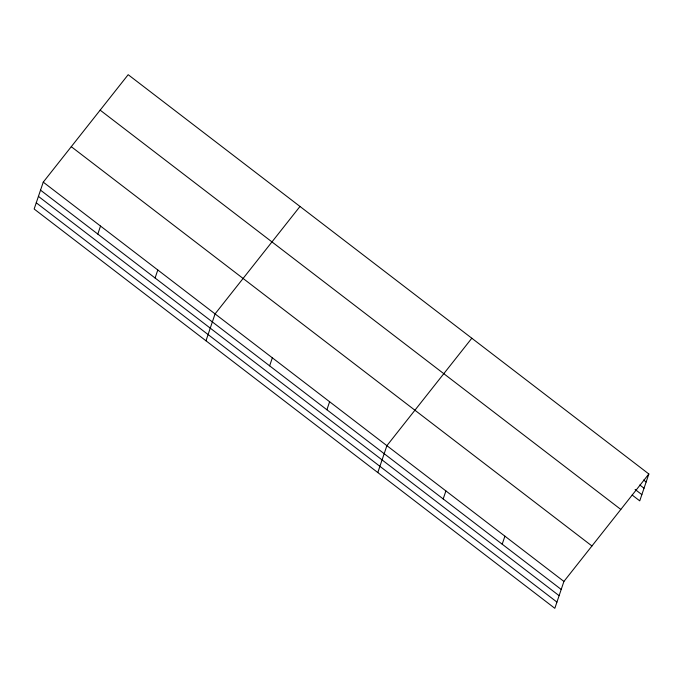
<?xml version="1.0" encoding="UTF-8"?>
<svg xmlns="http://www.w3.org/2000/svg" width="683" height="683" viewBox="0 0 683 683"><rect width="100%" height="100%" fill="white"/><g stroke="black" fill="none" stroke-linecap="round" stroke-linejoin="round"><path stroke-width="1.02" d="M43.251 182.139L34.15 209.015L554.827 608.305L563.919 581.429L648.85 473.985L128.173 74.695L43.251 182.139L563.919 581.429M97.806 234.073L100.521 226.064M155.084 277.998L157.799 269.981M205.976 340.783L215.068 313.907L299.999 206.454M269.631 365.84L272.346 357.824M326.901 409.766L329.616 401.749M377.793 472.551L386.894 445.675L471.825 338.222M443.19 498.94L445.905 490.923M502.201 544.189L504.908 536.181M648.85 473.985L639.749 500.861L632.168 495.047M643.608 480.055L646.135 482.002M639.817 484.99L644.026 488.225M635.113 489.463L641.858 494.637M100.153 110.151L620.821 509.441M71.271 146.683L591.948 545.973M40.536 190.156L561.204 589.446M38.427 196.38L559.104 595.67M36.259 202.791L556.927 602.082"/></g></svg>
